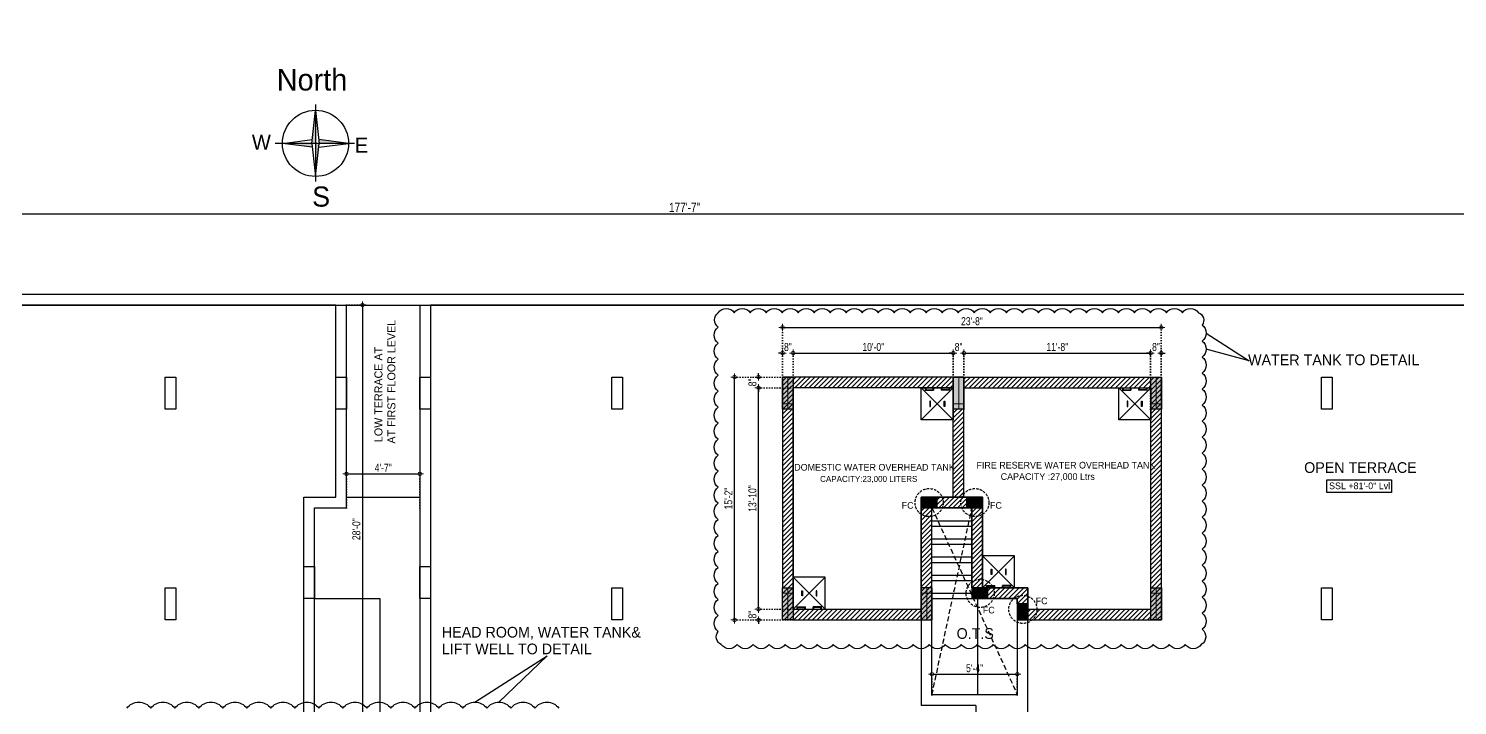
# Model space of a CAD drawing. Header units: inches. Extents: x 13 to 21264, y -72369 to -55.
# Drawn here: x 5508 to 6580, y -71646 to -71139 of the extents above; entities that cross this region are included whole.
import ezdxf

# ---------------------------------------------------------------- set-up
doc = ezdxf.new("R2010")
doc.units = ezdxf.units.IN
doc.header["$LTSCALE"] = 15
doc.header["$MEASUREMENT"] = 0
doc.header["$PDMODE"] = 34
doc.linetypes.add('DOT2', pattern=[0.125, 0, -0.125])
doc.linetypes.add('HIDDEN', pattern=[0.375, 0.25, -0.125])
doc.layers.get('0').update_dxf_attribs({"linetype": 'CONTINUOUS', "lineweight": 13})
doc.layers.get('DEFPOINTS').update_dxf_attribs({"linetype": 'CONTINUOUS', "lineweight": 13})
for name, color, linetype in [('2', 36, 'CONTINUOUS'), ('JAGAN', 81, 'CONTINUOUS'), ('TITLE', 30, 'CONTINUOUS')]:
    doc.layers.add(name, color=color, linetype=linetype)
doc.layers.add('AR-COL-TYP', color=2, linetype='CONTINUOUS', lineweight=13)
doc.layers.add('INNER DIM', color=30, linetype='CONTINUOUS', lineweight=13)
doc.layers.add('FC COLUMN', color=7, linetype='CONTINUOUS', true_color=0xeb0000)
doc.styles.add('rob', font='')
doc.styles.add('ROMANTICITALIC', font='romi____.pfb')
doc.styles.add('RS', font='', dxfattribs={"width": 0.8})
doc.styles.get('rob').set_extended_font_data('Century Gothic')
doc.styles.get('RS').set_extended_font_data('Century Gothic')
doc.dimstyles.new('SECTION DIM', dxfattribs={"dimscale": 0.6, "dimtxt": 9, "dimasz": 2, "dimexe": 0, "dimexo": 0, "dimgap": 1, "dimtad": 1, "dimzin": 3, "dimdsep": 46, "dimlunit": 4, "dimtxsty": 'RS', "dimblk1": 'CUT', "dimblk2": 'CUT', "dimsah": 1, "dimcen": 0, "dimclrd": 251, "dimclre": 21, "dimclrt": 4, "dimadec": 0, "dimazin": 0, "dimtfac": 1, "dimtix": 1, "dimtofl": 0, "dimtmove": 2, "dimatfit": 3, "dimfxl": 0, "dimtolj": 1, "dimtzin": 3, "dimarcsym": 0})
pattern_1 = [(45, (-16535.9974, -67082.0364), (-1.76776695, 1.76776695), [])]

# ---------------------------------------------------------------- blocks, each defined once
blk = doc.blocks.new('CUT')
at = {"layer": 'INNER DIM', "color": 8}
blk.add_line((-1.8, 0), (1.8, 0), dxfattribs=at)
at = {"layer": 'INNER DIM', "color": 9}
blk.add_line((0, 1.8), (0, -1.8), dxfattribs=at)
blk.add_circle((0, 0), 0.9, dxfattribs=at)
blk = doc.blocks.new('*D1205')
at = {"color": 21, "linetype": 'DOT2', "lineweight": -2, "transparency": 16777216}
for p, q in [((5746.6, -71345.6), (5758.6, -71345.6)), ((5746.6, -71681.6), (5758.6, -71681.6))]:
    blk.add_line(p, q, dxfattribs=at)
at = {"color": 0, "lineweight": -2, "transparency": 16777216}
blk.add_line((5758.6, -71347.1), (5758.6, -71680.1), dxfattribs=at)
at = {"layer": 'DEFPOINTS', "color": 0, "transparency": 16777216}
for p in [(5746.6, -71345.6, 0), (5746.6, -71681.6, 0), (5758.6, -71681.6)]:
    blk.add_point(p, dxfattribs=at)
at = {"color": 0, "lineweight": -2, "transparency": 16777216, "xscale": 1.5, "yscale": 1.5, "zscale": 1.5}
for p, rotation in [((5758.6, -71345.6), 90), ((5758.6, -71681.6), 270)]:
    blk.add_blockref('CUT', p, dxfattribs=dict(at, rotation=rotation))
at = {"color": 0, "lineweight": -2, "transparency": 16777216, "insert": (5754, -71513.6), "char_height": 6, "attachment_point": 5, "rotation": 90, "style": 'RS'}
blk.add_mtext('\\A1;28\'-0"', dxfattribs=at)
blk = doc.blocks.new('*D1239')
at = {"color": 21, "linetype": 'DOT2', "lineweight": -2, "transparency": 16777216}
for p, q in [((6185.6, -71637.6), (6185.6, -71622.3)), ((6249.6, -71637.6), (6249.6, -71622.3))]:
    blk.add_line(p, q, dxfattribs=at)
at = {"color": 0, "lineweight": -2, "transparency": 16777216}
blk.add_line((6187.1, -71622.3), (6248.1, -71622.3), dxfattribs=at)
at = {"layer": 'DEFPOINTS', "color": 0, "transparency": 16777216}
for p in [(6249.6, -71622.3), (6185.6, -71637.6, 0), (6249.6, -71637.6, 0)]:
    blk.add_point(p, dxfattribs=at)
at = {"color": 0, "lineweight": -2, "transparency": 16777216, "xscale": 1.5, "yscale": 1.5, "zscale": 1.5, "rotation": 180}
blk.add_blockref('CUT', (6185.6, -71622.3), dxfattribs=at)
at = {"color": 0, "lineweight": -2, "transparency": 16777216, "xscale": 1.5, "yscale": 1.5, "zscale": 1.5}
blk.add_blockref('CUT', (6249.6, -71622.3), dxfattribs=at)
at = {"color": 0, "lineweight": -2, "transparency": 16777216, "insert": (6217.6, -71617.8), "char_height": 6, "attachment_point": 5, "style": 'RS'}
blk.add_mtext('\\A1;5\'-4"', dxfattribs=at)
blk = doc.blocks.new('*D1256')
at = {"color": 21, "linetype": 'DOT2', "lineweight": -2, "transparency": 16777216}
for p, q in [((5746.6, -71497.6), (5746.6, -71472.2)), ((5801.6, -71497.6), (5801.6, -71472.2))]:
    blk.add_line(p, q, dxfattribs=at)
at = {"color": 0, "lineweight": -2, "transparency": 16777216}
blk.add_line((5748.1, -71472.2), (5800.1, -71472.2), dxfattribs=at)
at = {"layer": 'DEFPOINTS', "color": 0, "transparency": 16777216}
for p in [(5801.6, -71472.2), (5746.6, -71497.6, 0), (5801.6, -71497.6, 0)]:
    blk.add_point(p, dxfattribs=at)
at = {"color": 0, "lineweight": -2, "transparency": 16777216, "xscale": 1.5, "yscale": 1.5, "zscale": 1.5, "rotation": 180}
blk.add_blockref('CUT', (5746.6, -71472.2), dxfattribs=at)
at = {"color": 0, "lineweight": -2, "transparency": 16777216, "xscale": 1.5, "yscale": 1.5, "zscale": 1.5}
blk.add_blockref('CUT', (5801.6, -71472.2), dxfattribs=at)
at = {"color": 0, "lineweight": -2, "transparency": 16777216, "insert": (5774.1, -71467.6), "char_height": 6, "attachment_point": 5, "style": 'RS'}
blk.add_mtext('\\A1;4\'-7"', dxfattribs=at)
blk = doc.blocks.new('*D1258')
at = {"color": 8, "linetype": 'DOT2', "lineweight": -2, "transparency": 16777216}
for p, q in [((4934.6, -71345.6), (4934.6, -71277.6)), ((7065.6, -71337.6), (7065.6, -71277.6))]:
    blk.add_line(p, q, dxfattribs=at)
at = {"color": 0, "lineweight": -2, "transparency": 16777216}
blk.add_line((7064.1, -71277.6), (4936.1, -71277.6), dxfattribs=at)
at = {"layer": 'DEFPOINTS', "color": 0, "transparency": 16777216}
for p in [(4934.6, -71277.6), (4934.6, -71345.6, 0), (7065.6, -71337.6, 0)]:
    blk.add_point(p, dxfattribs=at)
at = {"color": 0, "lineweight": -2, "transparency": 16777216, "xscale": 1.5, "yscale": 1.5, "zscale": 1.5, "rotation": 180}
blk.add_blockref('CUT', (4934.6, -71277.6), dxfattribs=at)
at = {"color": 0, "lineweight": -2, "transparency": 16777216, "xscale": 1.5, "yscale": 1.5, "zscale": 1.5}
blk.add_blockref('CUT', (7065.6, -71277.6), dxfattribs=at)
at = {"color": 0, "lineweight": -2, "transparency": 16777216, "insert": (6000.1, -71272.5), "char_height": 7, "attachment_point": 5, "style": 'RS'}
blk.add_mtext('\\A1;177\'-7"', dxfattribs=at)
blk = doc.blocks.new('ty col')
at = {"layer": 'AR-COL-TYP'}
h = blk.add_hatch(color=250, dxfattribs=at)
h.dxf.hatch_style = 1
h.paths.add_polyline_path([(-4, -20), (4, -20), (4, 4), (-4, 4)])
at = {"layer": 'AR-COL-TYP', "color": 5}
for p, q in [((0, 4, 0), (0, -20, 0)), ((-4, -16, 0), (4, -16, 0))]:
    blk.add_line(p, q, dxfattribs=at)
at = {"layer": 'AR-COL-TYP', "elevation": 0}
blk.add_lwpolyline([(-4, -20), (4, -20), (4, 4), (-4, 4)], close=True, dxfattribs=at)
blk = doc.blocks.new('A$C0E667C13')
at = {"layer": 'FC COLUMN'}
h = blk.add_hatch(color=256, dxfattribs=at)
h.dxf.hatch_style = 1
h.paths.add_polyline_path([(0, 0), (8, 0), (8, 12), (0, 12)])
at = {"layer": 'FC COLUMN', "color": 8, "elevation": 0}
blk.add_lwpolyline([(0, 0), (8, 0), (8, 12), (0, 12)], close=True, dxfattribs=at)
blk = doc.blocks.new('A$C4099118D')
at = {"color": 8}
for points in [[(600, 600), (0, 0)], [(600, 0), (0, 600)]]:
    blk.add_lwpolyline(points, dxfattribs=at)
at = {"layer": '2'}
blk.add_lwpolyline([(0, 600), (600, 600), (600, 0), (0, 0), (0, 600)], dxfattribs=at)
at = {"layer": 'JAGAN', "color": 8}
for p, q in [((73, 600), (73, 555)), ((82, 600), (82, 564)), ((218, 600), (218, 564)), ((227, 600), (227, 555)), ((373, 600), (373, 555)), ((382, 600), (382, 564)), ((518, 600), (518, 564)), ((527, 600), (527, 555))]:
    blk.add_line(p, q, dxfattribs=at)
at = {"layer": 'JAGAN', "color": 8, "ltscale": 900}
for p, q in [((73, 555), (227, 555)), ((82, 564), (218, 564)), ((527, 555), (373, 555)), ((518, 564), (382, 564))]:
    blk.add_line(p, q, dxfattribs=at)
at = {"layer": 'JAGAN', "color": 8}
for points in [[(171, 251), (171, 349), (159, 349), (159, 251)], [(429, 251), (429, 349), (441, 349), (441, 251)]]:
    blk.add_lwpolyline(points, close=True, dxfattribs=at)
blk = doc.blocks.new('*D1364')
at = {"color": 21, "linetype": 'DOT2', "lineweight": -2, "transparency": 16777216}
for p, q in [((6073.6, -71407.6), (6055.6, -71407.6)), ((6073.6, -71573.6), (6055.6, -71573.6))]:
    blk.add_line(p, q, dxfattribs=at)
at = {"color": 251, "lineweight": -2, "transparency": 16777216}
blk.add_line((6055.6, -71572.1), (6055.6, -71409.1), dxfattribs=at)
at = {"layer": 'DEFPOINTS', "color": 0, "transparency": 16777216}
for p in [(6055.6, -71407.6), (6073.6, -71407.6, 0), (6073.6, -71573.6, 0)]:
    blk.add_point(p, dxfattribs=at)
at = {"color": 251, "lineweight": -2, "transparency": 16777216, "xscale": 1.5, "yscale": 1.5, "zscale": 1.5}
for p, rotation in [((6055.6, -71407.6), 90), ((6055.6, -71573.6), 270)]:
    blk.add_blockref('CUT', p, dxfattribs=dict(at, rotation=rotation))
at = {"color": 0, "lineweight": -2, "transparency": 16777216, "insert": (6051, -71490.6), "char_height": 6, "attachment_point": 5, "rotation": 90, "style": 'RS'}
blk.add_mtext('\\A1;13\'-10"', dxfattribs=at)
blk = doc.blocks.new('*D1365')
at = {"color": 251, "lineweight": -2, "transparency": 16777216}
for p, q in [((6072.1, -71381.6), (6070.6, -71381.6)), ((6083.1, -71381.6), (6084.6, -71381.6))]:
    blk.add_line(p, q, dxfattribs=at)
at = {"color": 21, "linetype": 'DOT2', "lineweight": -2, "transparency": 16777216}
for p, q in [((6073.6, -71415.6), (6073.6, -71381.6)), ((6081.6, -71415.6), (6081.6, -71381.6))]:
    blk.add_line(p, q, dxfattribs=at)
at = {"layer": 'DEFPOINTS', "color": 0, "transparency": 16777216}
for p in [(6081.6, -71381.6), (6073.6, -71415.6, 0), (6081.6, -71415.6, 0)]:
    blk.add_point(p, dxfattribs=at)
at = {"color": 251, "lineweight": -2, "transparency": 16777216, "xscale": 1.5, "yscale": 1.5, "zscale": 1.5}
blk.add_blockref('CUT', (6073.6, -71381.6), dxfattribs=at)
at = {"color": 251, "lineweight": -2, "transparency": 16777216, "xscale": 1.5, "yscale": 1.5, "zscale": 1.5, "rotation": 180}
blk.add_blockref('CUT', (6081.6, -71381.6), dxfattribs=at)
at = {"color": 0, "lineweight": -2, "transparency": 16777216, "insert": (6077.6, -71377.1), "char_height": 6, "attachment_point": 5, "style": 'RS'}
blk.add_mtext('\\A1;8"', dxfattribs=at)
blk = doc.blocks.new('*D1366')
at = {"color": 21, "linetype": 'DOT2', "lineweight": -2, "transparency": 16777216}
for p, q in [((6081.6, -71415.6), (6081.6, -71381.6)), ((6201.6, -71423.6), (6201.6, -71381.6))]:
    blk.add_line(p, q, dxfattribs=at)
at = {"color": 0, "lineweight": -2, "transparency": 16777216}
blk.add_line((6083.1, -71381.6), (6200.1, -71381.6), dxfattribs=at)
at = {"layer": 'DEFPOINTS', "color": 0, "transparency": 16777216}
for p in [(6201.6, -71381.6), (6081.6, -71415.6, 0), (6201.6, -71423.6, 0)]:
    blk.add_point(p, dxfattribs=at)
at = {"color": 0, "lineweight": -2, "transparency": 16777216, "xscale": 1.5, "yscale": 1.5, "zscale": 1.5, "rotation": 180}
blk.add_blockref('CUT', (6081.6, -71381.6), dxfattribs=at)
at = {"color": 0, "lineweight": -2, "transparency": 16777216, "xscale": 1.5, "yscale": 1.5, "zscale": 1.5}
blk.add_blockref('CUT', (6201.6, -71381.6), dxfattribs=at)
at = {"color": 0, "lineweight": -2, "transparency": 16777216, "insert": (6141.6, -71377.1), "char_height": 6, "attachment_point": 5, "style": 'RS'}
blk.add_mtext('\\A1;10\'-0"', dxfattribs=at)
blk = doc.blocks.new('*D1367')
at = {"color": 21, "linetype": 'DOT2', "lineweight": -2, "transparency": 16777216}
for p, q in [((6209.6, -71423.6), (6209.6, -71381.6)), ((6349.6, -71423.6), (6349.6, -71381.6))]:
    blk.add_line(p, q, dxfattribs=at)
at = {"color": 0, "lineweight": -2, "transparency": 16777216}
blk.add_line((6211.1, -71381.6), (6348.1, -71381.6), dxfattribs=at)
at = {"layer": 'DEFPOINTS', "color": 0, "transparency": 16777216}
for p in [(6349.6, -71381.6), (6209.6, -71423.6, 0), (6349.6, -71423.6, 0)]:
    blk.add_point(p, dxfattribs=at)
at = {"color": 0, "lineweight": -2, "transparency": 16777216, "xscale": 1.5, "yscale": 1.5, "zscale": 1.5, "rotation": 180}
blk.add_blockref('CUT', (6209.6, -71381.6), dxfattribs=at)
at = {"color": 0, "lineweight": -2, "transparency": 16777216, "xscale": 1.5, "yscale": 1.5, "zscale": 1.5}
blk.add_blockref('CUT', (6349.6, -71381.6), dxfattribs=at)
at = {"color": 0, "lineweight": -2, "transparency": 16777216, "insert": (6279.6, -71377.1), "char_height": 6, "attachment_point": 5, "style": 'RS'}
blk.add_mtext('\\A1;11\'-8"', dxfattribs=at)
blk = doc.blocks.new('*D1368')
at = {"color": 21, "linetype": 'DOT2', "lineweight": -2, "transparency": 16777216}
for p, q in [((6073.6, -71415.6), (6073.6, -71362.4)), ((6357.6, -71415.6), (6357.6, -71362.4))]:
    blk.add_line(p, q, dxfattribs=at)
at = {"color": 0, "lineweight": -2, "transparency": 16777216}
blk.add_line((6075.1, -71362.4), (6356.1, -71362.4), dxfattribs=at)
at = {"layer": 'DEFPOINTS', "color": 0, "transparency": 16777216}
for p in [(6357.6, -71362.4), (6073.6, -71415.6, 0), (6357.6, -71415.6, 0)]:
    blk.add_point(p, dxfattribs=at)
at = {"color": 0, "lineweight": -2, "transparency": 16777216, "xscale": 1.5, "yscale": 1.5, "zscale": 1.5, "rotation": 180}
blk.add_blockref('CUT', (6073.6, -71362.4), dxfattribs=at)
at = {"color": 0, "lineweight": -2, "transparency": 16777216, "xscale": 1.5, "yscale": 1.5, "zscale": 1.5}
blk.add_blockref('CUT', (6357.6, -71362.4), dxfattribs=at)
at = {"color": 0, "lineweight": -2, "transparency": 16777216, "insert": (6215.6, -71357.8), "char_height": 6, "attachment_point": 5, "style": 'RS'}
blk.add_mtext('\\A1;23\'-8"', dxfattribs=at)
blk = doc.blocks.new('*D1215')
at = {"color": 251, "lineweight": -2, "transparency": 16777216}
for p, q in [((6200.1, -71381.6), (6198.6, -71381.6)), ((6211.1, -71381.6), (6212.6, -71381.6))]:
    blk.add_line(p, q, dxfattribs=at)
at = {"color": 21, "linetype": 'DOT2', "lineweight": -2, "transparency": 16777216}
for p, q in [((6201.6, -71399.6), (6201.6, -71381.6)), ((6209.6, -71399.6), (6209.6, -71381.6))]:
    blk.add_line(p, q, dxfattribs=at)
at = {"layer": 'DEFPOINTS', "color": 0, "transparency": 16777216}
for p in [(6209.6, -71381.6), (6201.6, -71399.6, 0), (6209.6, -71399.6, 0)]:
    blk.add_point(p, dxfattribs=at)
at = {"color": 251, "lineweight": -2, "transparency": 16777216, "xscale": 1.5, "yscale": 1.5, "zscale": 1.5}
for p, rotation in [((6201.6, -71381.6), 359.9841057118682), ((6209.6, -71381.6), 179.9841057118682)]:
    blk.add_blockref('CUT', p, dxfattribs=dict(at, rotation=rotation))
at = {"color": 0, "lineweight": -2, "transparency": 16777216, "insert": (6205.6, -71377.1), "char_height": 6, "attachment_point": 5, "rotation": 359.9841, "style": 'RS'}
blk.add_mtext('\\A1;8"', dxfattribs=at)
blk = doc.blocks.new('*D1216')
at = {"color": 251, "lineweight": -2, "transparency": 16777216}
for p, q in [((6348.1, -71381.6), (6346.6, -71381.6)), ((6359.1, -71381.6), (6360.6, -71381.6))]:
    blk.add_line(p, q, dxfattribs=at)
at = {"color": 21, "linetype": 'DOT2', "lineweight": -2, "transparency": 16777216}
for p, q in [((6349.6, -71399.6), (6349.6, -71381.6)), ((6357.6, -71399.6), (6357.6, -71381.6))]:
    blk.add_line(p, q, dxfattribs=at)
at = {"layer": 'DEFPOINTS', "color": 0, "transparency": 16777216}
for p in [(6357.6, -71381.6), (6349.6, -71399.6, 0), (6357.6, -71399.6, 0)]:
    blk.add_point(p, dxfattribs=at)
at = {"color": 251, "lineweight": -2, "transparency": 16777216, "xscale": 1.5, "yscale": 1.5, "zscale": 1.5}
for p, rotation in [((6349.6, -71381.6), 359.9841057118682), ((6357.6, -71381.6), 179.9841057118682)]:
    blk.add_blockref('CUT', p, dxfattribs=dict(at, rotation=rotation))
at = {"color": 0, "lineweight": -2, "transparency": 16777216, "insert": (6353.6, -71377.1), "char_height": 6, "attachment_point": 5, "rotation": 359.9841, "style": 'RS'}
blk.add_mtext('\\A1;8"', dxfattribs=at)
blk = doc.blocks.new('*D1217')
at = {"color": 251, "lineweight": -2, "transparency": 16777216}
for p, q in [((6055.6, -71398.1), (6055.6, -71396.6)), ((6055.6, -71409.1), (6055.6, -71410.6))]:
    blk.add_line(p, q, dxfattribs=at)
at = {"color": 21, "linetype": 'DOT2', "lineweight": -2, "transparency": 16777216}
for p, q in [((6081.6, -71399.6), (6055.6, -71399.6)), ((6081.6, -71407.6), (6055.6, -71407.6))]:
    blk.add_line(p, q, dxfattribs=at)
at = {"layer": 'DEFPOINTS', "color": 0, "transparency": 16777216}
for p in [(6055.6, -71399.6), (6081.6, -71399.6, 0), (6081.6, -71407.6, 0)]:
    blk.add_point(p, dxfattribs=at)
at = {"color": 251, "lineweight": -2, "transparency": 16777216, "xscale": 1.5, "yscale": 1.5, "zscale": 1.5}
for p, rotation in [((6055.6, -71399.6), 270), ((6055.6, -71407.6), 90)]:
    blk.add_blockref('CUT', p, dxfattribs=dict(at, rotation=rotation))
at = {"color": 0, "lineweight": -2, "transparency": 16777216, "insert": (6051, -71403.6), "char_height": 6, "attachment_point": 5, "rotation": 90, "style": 'RS'}
blk.add_mtext('\\A1;8"', dxfattribs=at)
blk = doc.blocks.new('*D1218')
at = {"color": 251, "lineweight": -2, "transparency": 16777216}
for p, q in [((6055.6, -71572.1), (6055.6, -71570.6)), ((6055.6, -71583.1), (6055.6, -71584.6))]:
    blk.add_line(p, q, dxfattribs=at)
at = {"color": 21, "linetype": 'DOT2', "lineweight": -2, "transparency": 16777216}
for p, q in [((6081.6, -71573.6), (6055.6, -71573.6)), ((6081.6, -71581.6), (6055.6, -71581.6))]:
    blk.add_line(p, q, dxfattribs=at)
at = {"layer": 'DEFPOINTS', "color": 0, "transparency": 16777216}
for p in [(6055.6, -71573.6), (6081.6, -71573.6, 0), (6081.6, -71581.6, 0)]:
    blk.add_point(p, dxfattribs=at)
at = {"color": 251, "lineweight": -2, "transparency": 16777216, "xscale": 1.5, "yscale": 1.5, "zscale": 1.5}
for p, rotation in [((6055.6, -71573.6), 270), ((6055.6, -71581.6), 90)]:
    blk.add_blockref('CUT', p, dxfattribs=dict(at, rotation=rotation))
at = {"color": 0, "lineweight": -2, "transparency": 16777216, "insert": (6051, -71577.6), "char_height": 6, "attachment_point": 5, "rotation": 90, "style": 'RS'}
blk.add_mtext('\\A1;8"', dxfattribs=at)
blk = doc.blocks.new('*D1219')
at = {"color": 21, "linetype": 'DOT2', "lineweight": -2, "transparency": 16777216}
for p, q in [((6055.6, -71399.6), (6037.6, -71399.6)), ((6055.6, -71581.6), (6037.6, -71581.6))]:
    blk.add_line(p, q, dxfattribs=at)
at = {"color": 251, "lineweight": -2, "transparency": 16777216}
blk.add_line((6037.6, -71580.1), (6037.6, -71401.1), dxfattribs=at)
at = {"layer": 'DEFPOINTS', "color": 0, "transparency": 16777216}
for p in [(6037.6, -71399.6), (6055.6, -71399.6, 0), (6055.6, -71581.6, 0)]:
    blk.add_point(p, dxfattribs=at)
at = {"color": 251, "lineweight": -2, "transparency": 16777216, "xscale": 1.5, "yscale": 1.5, "zscale": 1.5}
for p, rotation in [((6037.6, -71399.6), 90), ((6037.6, -71581.6), 270)]:
    blk.add_blockref('CUT', p, dxfattribs=dict(at, rotation=rotation))
at = {"color": 0, "lineweight": -2, "transparency": 16777216, "insert": (6033, -71490.6), "char_height": 6, "attachment_point": 5, "rotation": 90, "style": 'RS'}
blk.add_mtext('\\A1;15\'-2"', dxfattribs=at)
blk = doc.blocks.new('A$C58F178E6')
at = {"layer": 'TITLE'}
for p, q in [((13.2, 23.92), (15.54, 7.22)), ((13.38, 22.68), (15.2, 15.61)), ((13.56, 15.38), (13.38, 22.68)), ((22.86, 16.68), (5.64, 14.27)), ((7.19, 14.49), (13.54, 16.22)), ((21.57, 16.5), (14.99, 16.43)), ((15.22, 14.77), (21.57, 16.5)), ((13.78, 14.56), (7.19, 14.49)), ((13.56, 15.38), (15.39, 8.31)), ((15.39, 8.31), (15.2, 15.61))]:
    blk.add_line(p, q, dxfattribs=at)
blk.add_circle((14.38, 15.5), 7.26, dxfattribs=at)
for points in [[(13.56, 15.38), (13.38, 22.68), (14.38, 15.5)], [(15.2, 15.61), (14.99, 16.43), (21.57, 16.5)], [(13.78, 14.56), (7.19, 14.49), (13.56, 15.38)], [(15.39, 8.31), (14.38, 15.5), (15.2, 15.61)]]:
    blk.add_solid(points, dxfattribs=at)
at = {"layer": 'TITLE', "color": 1, "style": 'ROMANTICITALIC'}
blk.add_text('North', height=4.733, rotation=7.9564, dxfattribs=at).set_placement((4.35, 25.81))
at = {"layer": 'TITLE', "style": 'ROMANTICITALIC'}
for s, height, p in [('W', 3.31, (0.73, 12.19)), ('E', 3.31, (23.18, 14.65)), ('S', 4.42, (15.57, 1.66))]:
    blk.add_text(s, height=height, rotation=7.9564, dxfattribs=at).set_placement(p)

msp = doc.modelspace()

# ---------------------------------------------------------------- hatches: boundary and pattern name
at = {"lineweight": -2, "ltscale": 3}
h = msp.add_hatch(dxfattribs=at)
h.set_pattern_fill('ANSI31', color=0, scale=20)
h.set_pattern_definition(pattern_1)
edge = h.paths.add_edge_path(flags=16)
edge.add_line((6201.621, -71407.635), (6081.621, -71407.637))
edge.add_line((6081.621, -71407.637), (6081.621, -71573.637))
edge.add_line((6081.621, -71573.637), (6177.616, -71573.637))
edge.add_line((6177.616, -71573.637), (6177.617, -71489.637))
edge.add_line((6177.617, -71489.637), (6201.621, -71489.634))
edge.add_line((6201.621, -71489.634), (6201.621, -71407.635))
h.paths.add_polyline_path([(6209.616, -71399.636), (6209.616, -71423.633), (6201.621, -71423.633), (6201.621, -71399.636), (6073.618, -71399.634), (6073.618, -71581.64), (6185.619, -71581.64), (6185.62, -71497.639), (6209.624, -71497.636), (6209.619, -71399.636)])
h.paths.add_polyline_path([(6177.617, -71489.637), (6189.616, -71489.637), (6189.616, -71497.635), (6177.617, -71497.635)])
h = msp.add_hatch(dxfattribs=at)
h.set_pattern_fill('ANSI31', color=0, scale=20)
h.set_pattern_definition(pattern_1)
h.paths.add_polyline_path([(6349.616, -71573.631), (6257.617, -71573.631), (6257.617, -71557.635), (6223.616, -71557.627), (6223.618, -71489.635), (6209.619, -71489.634), (6209.619, -71407.64), (6349.613, -71407.64)], flags=16)
h.paths.add_polyline_path([(6223.618, -71489.635), (6223.618, -71497.635), (6211.618, -71497.635), (6211.618, -71489.635)])
h.paths.add_polyline_path([(6227.616, -71557.635), (6227.616, -71565.631), (6249.614, -71565.636), (6249.614, -71581.634), (6357.619, -71581.634), (6357.616, -71399.636), (6209.616, -71399.636), (6209.616, -71423.633), (6201.621, -71423.633), (6201.621, -71399.636), (6201.616, -71399.636), (6201.616, -71497.636), (6215.614, -71497.637), (6215.612, -71565.628), (6215.616, -71565.628), (6215.616, -71557.635)])

# ---------------------------------------------------------------- linework, layer by layer
at = {"color": 0, "lineweight": -2, "ltscale": 3}
for p, q in [((6073.623, -71399.636, -0.017), (6073.616, -71557.634, -0.009)), ((6209.619, -71399.636, -0.017), (6073.623, -71399.636, -0.017)), ((6081.621, -71573.637, -0.017), (6081.621, -71407.636, -0.017)), ((6209.619, -71489.635, -0.017), (6209.619, -71399.636, -0.017)), ((6223.616, -71489.634, -0.017), (6177.616, -71489.634, -0.017)), ((6177.616, -71489.634, -0.017), (6177.617, -71573.635, -0.017)), ((6223.616, -71565.637, -0.017), (6223.616, -71489.634, -0.017)), ((6185.746, -71507.237, -0.019), (6215.742, -71507.237, -0.019)), ((6185.746, -71511.237, -0.019), (6215.742, -71511.237, -0.019)), ((6185.746, -71520.837, -0.019), (6215.742, -71520.837, -0.019)), ((6185.746, -71524.837, -0.019), (6215.742, -71524.837, -0.019)), ((6185.746, -71534.437, -0.019), (6215.742, -71534.437, -0.019)), ((6185.746, -71538.437, -0.019), (6215.742, -71538.437, -0.019)), ((6185.746, -71548.037, -0.019), (6215.742, -71548.037, -0.019)), ((6185.746, -71552.037, -0.019), (6215.742, -71552.037, -0.019)), ((6185.745, -71561.638, -0.001), (6215.742, -71561.637, -0.019)), ((6185.746, -71565.64, -0.017), (6215.742, -71565.637, -0.019)), ((6081.621, -71581.635, -0.017), (6185.614, -71581.635, -0.017))]:
    msp.add_line(p, q, dxfattribs=at)
at = {"color": 0, "lineweight": -2}
msp.add_line((5771.62, -71565.636, -0.013), (5771.622, -71681.638, -0.013), dxfattribs=at)
at = {"color": 0, "lineweight": -2, "ltscale": 3}
for points in [[(4943.194, -72094.491), (4943.194, -71345.76), (7064.498, -71345.76), (7064.498, -71008.659), (6807.215, -71008.659), (6807.215, -70939.717), (6654.7, -70939.717), (6654.7, -70580.336), (7472.95, -70580.336), (7472.95, -70936.992), (7273.404, -70936.992), (7273.404, -71006.061), (7273.404, -71340.974), (7303.229, -71340.974), (7303.229, -71313.444), (7488.636, -71313.444), (7488.636, -72103.233), (4942.843, -72103.233), (4942.843, -72093.122), (4942.843, -72090.418), (4943.213, -72090.418)], [(6391.259, -71366.612), (6423.351, -71387.53), (6391.261, -71378.612)]]:
    msp.add_lwpolyline(points, dxfattribs=at)
for points, elevation in [([(7065.602, -71265.634), (7065.602, -71337.634), (6950.617, -71337.634), (4809.705, -71337.634)], -0.017), ([(7014.617, -71345.638), (6950.617, -71345.634), (5809.617, -71345.634), (5809.617, -71489.635), (5809.617, -71689.636), (5714.614, -71689.636), (5714.614, -71489.635), (5738.615, -71489.635), (5738.615, -71345.635), (4942.618, -71345.635), (4942.618, -71689.632), (4847.617, -71689.632), (4847.617, -71489.648), (4871.617, -71489.648), (4871.617, -71345.632), (4809.705, -71345.632)], -0.017), ([(5801.617, -71345.634), (5801.617, -71489.635), (5801.617, -71681.636), (5722.614, -71681.636), (5722.614, -71497.635), (5746.615, -71497.635), (5746.615, -71345.635), (5801.617, -71345.634)], -0.017), ([(6081.621, -71573.637), (6177.616, -71573.637), (6177.615, -71489.634), (6201.621, -71489.634), (6201.621, -71407.635), (6081.621, -71407.635), (6081.624, -71573.637)], -0.017), ([(6209.619, -71399.636), (6357.616, -71399.636)], -0.017), ([(6209.619, -71407.64), (6349.616, -71407.64)], -0.017), ([(6349.613, -71573.631), (6349.613, -71407.64)], -0.009), ([(6357.616, -71581.634), (6357.616, -71399.634)], -0.009), ([(6201.621, -71489.635), (6201.621, -71423.633)], -0.002), ([(6209.619, -71489.634), (6209.619, -71423.633)], 0.006), ([(6177.617, -71581.635), (6177.617, -71489.637), (6223.618, -71489.635), (6223.614, -71557.635), (6257.617, -71557.635), (6257.617, -71581.634)], -0.025), ([(6185.616, -71557.634), (6185.617, -71497.636)], -0.281), ([(6185.617, -71497.636), (6215.617, -71497.635), (6215.614, -71565.635), (6249.617, -71565.635), (6249.617, -71637.634), (6185.617, -71637.633), (6185.617, -71497.636)], -0.025), ([(6211.618, -71497.636), (6189.616, -71497.635)], -0.025), ([(6215.616, -71557.635), (6215.617, -71497.635)], -0.011), ([(6257.611, -71569.634), (6257.617, -71557.635), (6227.621, -71557.636)], -0.281), ([(6249.611, -71569.634), (6249.613, -71565.635), (6215.742, -71565.637)], -0.281), ([(6219.745, -71565.637), (6219.745, -71637.635)], -0.017), ([(6257.617, -71573.631), (6349.616, -71573.631)], -0.025), ([(6177.617, -71581.635), (6177.617, -71645.633)], -0.025), ([(6218.621, -71645.635), (6218.621, -71689.636), (6257.617, -71689.635), (6257.617, -71581.634)], -0.017), ([(6257.617, -71581.634), (6357.616, -71581.634)], -0.025), ([(5842.873, -71643.132), (5896.959, -71608.531), (5860.873, -71643.132)], -0.022), ([(6218.621, -71645.635), (6177.617, -71645.633)], -0.025), ([(6249.617, -71637.633), (6214.617, -71637.633), (6214.617, -71637.634)], -0.017)]:
    msp.add_lwpolyline(points, dxfattribs=dict(at, elevation=elevation))
msp.add_lwpolyline([(6025.376, -71351.37, -0.52056705), (6037.376, -71351.37, -0.52056705), (6049.376, -71351.37, -0.52056705), (6061.376, -71351.37, -0.52056705), (6073.376, -71351.37, -0.52056705), (6085.376, -71351.37, -0.52056705), (6097.376, -71351.37, -0.52056705), (6109.376, -71351.37, -0.52056705), (6121.376, -71351.37, -0.52056705), (6133.376, -71351.37, -0.52056705), (6145.376, -71351.37, -0.52056705), (6157.376, -71351.37, -0.52056705), (6169.376, -71351.37, -0.52056705), (6181.376, -71351.37, -0.52056705), (6193.376, -71351.37, -0.52056705), (6205.376, -71351.37, -0.52056705), (6217.376, -71351.37, -0.52056705), (6229.376, -71351.37, -0.52056705), (6241.376, -71351.37, -0.52056705), (6253.376, -71351.37, -0.52056705), (6265.376, -71351.37, -0.52056705), (6277.376, -71351.37, -0.52056705), (6289.376, -71351.37, -0.52056705), (6301.376, -71351.37, -0.52056705), (6313.376, -71351.37, -0.52056705), (6325.376, -71351.37, -0.52056705), (6337.376, -71351.37, -0.52056705), (6349.376, -71351.37, -0.52056705), (6361.376, -71351.37, -0.52056705), (6373.376, -71351.37, -0.52056705), (6385.376, -71351.37, -0.52056705), (6388.135, -71360.612, -0.52056705), (6388.137, -71372.612, -0.52056705), (6388.138, -71384.612, -0.52056705), (6388.139, -71396.612, -0.52056705), (6388.141, -71408.612, -0.52056705), (6388.142, -71420.612, -0.52056705), (6388.144, -71432.612, -0.52056705), (6388.145, -71444.612, -0.52056705), (6388.147, -71456.612, -0.52056705), (6388.148, -71468.612, -0.52056705), (6388.15, -71480.612, -0.52056705), (6388.151, -71492.612, -0.52056705), (6388.153, -71504.612, -0.52056705), (6388.154, -71516.612, -0.52056705), (6388.155, -71528.612, -0.52056705), (6388.157, -71540.612, -0.52056705), (6388.158, -71552.612, -0.52056705), (6388.16, -71564.612, -0.52056705), (6388.161, -71576.612, -0.52056705), (6388.163, -71588.612, -0.52056705), (6387.588, -71600.036, -0.52056705), (6375.588, -71600.036, -0.52056705), (6363.588, -71600.036, -0.52056705), (6351.588, -71600.036, -0.52056705), (6339.588, -71600.036, -0.52056705), (6327.588, -71600.036, -0.52056705), (6315.588, -71600.036, -0.52056705), (6303.588, -71600.036, -0.52056705), (6291.588, -71600.036, -0.52056705), (6279.588, -71600.036, -0.52056705), (6267.588, -71600.036, -0.52056705), (6255.588, -71600.036, -0.52056705), (6243.588, -71600.036, -0.52056705), (6231.588, -71600.036, -0.52056705), (6219.588, -71600.036, -0.52056705), (6207.588, -71600.036, -0.52056705), (6195.588, -71600.036, -0.52056705), (6183.588, -71600.036, -0.52056705), (6171.588, -71600.036, -0.52056705), (6159.588, -71600.036, -0.52056705), (6147.588, -71600.036, -0.52056705), (6135.588, -71600.036, -0.52056705), (6123.588, -71600.036, -0.52056705), (6111.588, -71600.036, -0.52056705), (6099.588, -71600.036, -0.52056705), (6087.588, -71600.036, -0.52056705), (6075.588, -71600.036, -0.52056705), (6063.588, -71600.036, -0.52056705), (6051.588, -71600.036, -0.52056705), (6039.588, -71600.036, -0.52056705), (6027.588, -71600.036, -0.52056705), (6025.405, -71590.218, -0.52056705), (6025.403, -71578.218, -0.52056705), (6025.402, -71566.218, -0.52056705), (6025.4, -71554.218, -0.52056705), (6025.399, -71542.218, -0.52056705), (6025.398, -71530.218, -0.52056705), (6025.396, -71518.218, -0.52056705), (6025.395, -71506.218, -0.52056705), (6025.393, -71494.218, -0.52056705), (6025.392, -71482.218, -0.52056705), (6025.39, -71470.218, -0.52056705), (6025.389, -71458.218, -0.52056705), (6025.387, -71446.218, -0.52056705), (6025.386, -71434.218, -0.52056705), (6025.384, -71422.218, -0.52056705), (6025.383, -71410.218, -0.52056705), (6025.381, -71398.218, -0.52056705), (6025.38, -71386.218, -0.52056705), (6025.379, -71374.218, -0.52056705), (6025.377, -71362.218, -0.52056705)], format="xyb", close=True, dxfattribs=at)
for points, elevation in [([(5610.622, -71399.634), (5618.622, -71399.634), (5618.622, -71423.634), (5610.622, -71423.634)], 0.022), ([(5738.615, -71399.635), (5746.615, -71399.635), (5746.615, -71423.635), (5738.615, -71423.635)], -0.017), ([(5801.617, -71399.634), (5809.617, -71399.634), (5809.617, -71423.634), (5801.617, -71423.634)], -0.017), ([(5945.616, -71399.634), (5953.616, -71399.634), (5953.616, -71423.634), (5945.616, -71423.634)], -0.009), ([(6073.616, -71399.634), (6081.616, -71399.634), (6081.616, -71423.634), (6073.616, -71423.634)], -0.001), ([(6201.616, -71399.634), (6209.616, -71399.634), (6209.616, -71423.634), (6201.616, -71423.634)], -0.009), ([(6349.616, -71399.634), (6357.616, -71399.634), (6357.616, -71423.634), (6349.616, -71423.634)], -0.009), ([(6477.616, -71399.634), (6485.616, -71399.634), (6485.616, -71423.634), (6477.616, -71423.634)], -0.009), ([(6477.616, -71399.634), (6485.616, -71399.634), (6485.616, -71423.634), (6477.616, -71423.634)], -0.009), ([(5714.614, -71541.634), (5722.614, -71541.634), (5722.614, -71565.634), (5714.614, -71565.634)], -0.013), ([(5801.616, -71541.634), (5809.616, -71541.634), (5809.616, -71565.634), (5801.616, -71565.634)], -0.009), ([(5610.622, -71557.634), (5618.622, -71557.634), (5618.622, -71581.634), (5610.622, -71581.634)], 0.022), ([(5945.616, -71557.634), (5953.616, -71557.634), (5953.616, -71581.634), (5945.616, -71581.634)], -0.009), ([(6073.616, -71557.634), (6081.616, -71557.634), (6081.616, -71581.634), (6073.616, -71581.634)], -0.009), ([(6177.616, -71581.634), (6185.616, -71581.634), (6185.616, -71557.634), (6177.616, -71557.634)], -0.277), ([(6349.616, -71557.634), (6357.616, -71557.634), (6357.616, -71581.634), (6349.616, -71581.634)], -0.009), ([(6477.616, -71557.634), (6485.616, -71557.634), (6485.616, -71581.634), (6477.616, -71581.634)], -0.009)]:
    msp.add_lwpolyline(points, close=True, dxfattribs=dict(at, elevation=elevation))
at = {"color": 0, "lineweight": -2}
for points, elevation in [([(6349.613, -71399.636), (6349.613, -71399.634)], -0.009), ([(5746.615, -71489.635), (5801.617, -71489.634)], -0.017), ([(5722.618, -71565.636), (5771.62, -71565.636)], -0.017)]:
    msp.add_lwpolyline(points, dxfattribs=dict(at, elevation=elevation))
at = {"color": 0, "lineweight": -2, "elevation": -0.022}
msp.add_lwpolyline([(6481.788, -71476.683), (6530.262, -71476.683), (6530.262, -71486.082), (6481.788, -71486.082)], close=True, dxfattribs=at)
at = {"color": 0, "linetype": 'HIDDEN', "lineweight": -2, "elevation": -0.025}
for points in [[(6185.617, -71637.633), (6215.617, -71497.635)], [(6185.617, -71497.636), (6249.617, -71637.634)]]:
    msp.add_lwpolyline(points, dxfattribs=at)
at = {"color": 0, "lineweight": -2, "ltscale": 3, "elevation": -0.022}
msp.add_lwpolyline([(5581.873, -71647.817, -0.52056705), (5599.873, -71647.817, -0.52056705), (5617.873, -71647.817, -0.52056705), (5635.873, -71647.817, -0.52056705), (5653.873, -71647.817, -0.52056705), (5671.873, -71647.817, -0.52056705), (5689.873, -71647.817, -0.52056705), (5707.873, -71647.817, -0.52056705), (5725.873, -71647.817, -0.52056705), (5743.873, -71647.817, -0.52056705), (5761.873, -71647.817, -0.52056705), (5779.873, -71647.817, -0.52056705), (5797.873, -71647.817, -0.52056705), (5815.873, -71647.817, -0.52056705), (5833.873, -71647.817, -0.52056705), (5851.873, -71647.817, -0.52056705), (5869.873, -71647.817, -0.52056705), (5887.873, -71647.817, -0.52056705), (5905.873, -71647.817, -0.52056705)], format="xyb", dxfattribs=at)
at = {"color": 0, "linetype": 'HIDDEN', "lineweight": -2, "ltscale": 0.5}
for centre in [(6183.472, -71493.69), (6217.789, -71493.69), (6221.788, -71561.69, 0.014), (6253.783, -71573.69, -0.256)]:
    msp.add_circle(centre, 10.54, dxfattribs=at)

# ---------------------------------------------------------------- block references
at = {"color": 0, "linetype": 'ByBlock', "lineweight": -2}
for name, p, xscale, yscale, zscale, rotation in [('A$C58F178E6', (5667.396, -71270.169, -0.043), 3.415103997756567, 3.415103997756567, 3.415103997756567, 352.0435770081206), ('A$C4099118D', (6223.616, -71533.627, -0.017), -0.0399999999990541, 0.0399999999990541, 0.0399999999999636, 180), ('A$C4099118D', (6081.624, -71549.637, -0.017), -0.0399999999990541, 0.0399999999990541, 0.0399999999999636, 180)]:
    msp.add_blockref(name, p, dxfattribs=dict(at, xscale=xscale, yscale=yscale, zscale=zscale, rotation=rotation))
for p in [(6077.639, -71403.629, -0.001), (6205.639, -71403.629, -0.009), (6353.639, -71403.629, -0.009)]:
    msp.add_blockref('ty col', p, dxfattribs=at)
at = {"color": 0, "linetype": 'ByBlock', "lineweight": -2, "xscale": 0.0399999999990541, "yscale": 0.0399999999990541, "zscale": 0.0399999999990541}
for p in [(6177.621, -71431.635, -0.017), (6325.613, -71431.64, -0.009)]:
    msp.add_blockref('A$C4099118D', p, dxfattribs=at)
at = {"color": 0, "linetype": 'ByBlock', "lineweight": -2}
for p, rotation in [((6189.616, -71497.635, -0.017), 90), ((6223.618, -71497.635, -0.025), 90), ((6227.616, -71565.635, -0.011), 90), ((6257.611, -71569.634, -0.281), 180)]:
    msp.add_blockref('A$C0E667C13', p, dxfattribs=dict(at, rotation=rotation))
at = {"color": 0, "linetype": 'ByBlock', "lineweight": -2, "xscale": -1, "rotation": 180}
for p in [(6077.639, -71577.639, -0.009), (6181.639, -71577.639, -0.281), (6353.639, -71577.639, -0.009)]:
    msp.add_blockref('ty col', p, dxfattribs=at)

# ---------------------------------------------------------------- texts
at = {"color": 0, "lineweight": -2, "style": 'rob'}
for s, height, rotation, p in [('AT FIRST FLOOR LEVEL', 6, 90, (5783.267, -71449.46, -0.009)), ('LOW TERRACE AT ', 6, 90, (5773.556, -71448.347, -0.009)), ('OPEN TERRACE', 8, 359.999901, (6464.696, -71471.422, -0.031)), ('O.T.S', 8, 359.999901, (6204.069, -71595.767, -0.034))]:
    msp.add_text(s, height=height, rotation=rotation, dxfattribs=at).set_placement(p)
at = {"color": 0, "lineweight": -2, "ltscale": 3, "style": 'rob'}
for s, p in [('WATER TANK TO DETAIL', (6422.671, -71390.707, -0.031)), ('HEAD ROOM, WATER TANK&', (5818.144, -71594.796, -0.031)), ('LIFT WELL TO DETAIL', (5818.144, -71607.302, -0.031))]:
    msp.add_text(s, height=8, rotation=359.999901, dxfattribs=at).set_placement(p)
at = {"color": 0, "lineweight": -2, "style": 'rob'}
for s, height, p in [('FIRE RESERVE WATER OVERHEAD TANK ', 5, (6219, -71468.136, 0)), ('DOMESTIC WATER OVERHEAD TANK ', 5, (6082.334, -71469.715, -5027975.223)), ('CAPACITY:23,000 LITERS', 4.5, (6101.74, -71478.188, 0)), ('CAPACITY :27,000 Ltrs', 5, (6237.137, -71476.677, -0.013)), ('SSL +81\'-0" Lvl. ', 5, (6483.379, -71483.623, -0.022))]:
    msp.add_text(s, height=height, dxfattribs=at).set_placement(p)
at = {"color": 0, "linetype": 'HIDDEN', "lineweight": -2, "ltscale": 0.5, "style": 'rob'}
for p in [(6162.91, -71498.261, -0.013), (6229.159, -71498.261, -0.013), (6263.395, -71569.821, -0.013), (6223.761, -71576.723, -0.013)]:
    msp.add_text('FC', height=5, dxfattribs=at).set_placement(p)

# ---------------------------------------------------------------- dimensions: what is measured, and where the dimension line sits
at = {"color": 0, "lineweight": -2}
for base, p1, p2, override, picture, middle in [((4934.617, -71277.631, -0.014), (7065.601, -71337.634, -0.009), (4934.617, -71345.631, -0.004), {"dimscale": 1, "dimtxt": 7, "dimasz": 1.5, "dimclrd": 0, "dimclre": 8, "dimclrt": 0, "dimfxl": 2}, '*D1258', (6000.109, -71272.464, -0.014)), ((5801.617, -71472.195, -0.009), (5746.614, -71497.635, -0.004), (5801.617, -71497.635, -0.004), {"dimscale": 1, "dimtxt": 6, "dimasz": 1.5, "dimclrd": 0, "dimclrt": 0, "dimfxl": 2}, '*D1256', (5774.115, -71467.624, -0.009)), ((6249.616, -71622.344, -0.011), (6185.617, -71637.631, -0.025), (6249.616, -71637.631, -0.014), {"dimscale": 1, "dimtxt": 6, "dimasz": 1.5, "dimclrd": 0, "dimclrt": 0, "dimfxl": 2}, '*D1239', (6217.616, -71617.773, -0.011))]:
    dim = msp.add_linear_dim(base=base, p1=p1, p2=p2, dimstyle='SECTION DIM', override=override, dxfattribs=at)
    dim.commit()
    dim.dimension.update_dxf_attribs({"geometry": picture, "text_midpoint": middle})
for base, p1, p2, angle, picture, middle in [((5758.614, -71681.636, -0.009), (5746.614, -71345.635, -0.004), (5746.614, -71681.636, -0.004), 90, '*D1205', (5754.043, -71513.636, -0.009)), ((6357.61606, -71362.3835, -0.01646), (6073.62109, -71415.63011, -0.00845), (6357.61606, -71415.63018, -0.00901), 180, '*D1368', (6215.61857, -71357.81207, -0.01646)), ((6201.6164, -71381.6287, -0.0165), (6081.6211, -71415.6301, -0.0081), (6201.6164, -71423.6342, -0.0114), 180, '*D1366', (6141.6187, -71377.0572, -0.0165)), ((6349.613, -71381.629, -0.016), (6209.619, -71423.628, 0.006), (6349.613, -71423.63, -0.009), 180, '*D1367', (6279.616, -71377.057, -0.016))]:
    dim = msp.add_linear_dim(base=base, p1=p1, p2=p2, angle=angle, dimstyle='SECTION DIM', override={"dimscale": 1, "dimtxt": 6, "dimasz": 1.5, "dimclrd": 0, "dimclrt": 0, "dimfxl": 2}, dxfattribs=at)
    dim.commit()
    dim.dimension.update_dxf_attribs({"geometry": picture, "text_midpoint": middle})
for p1, p2, distance, picture, middle in [((6073.621, -71415.63, -0.008), (6081.621, -71415.63, -0.008), 34.001, '*D1365', (6077.621, -71377.057, -0.016)), ((6201.616, -71399.634, -0.009), (6209.619, -71399.636, -0.017), 18.008, '*D1215', (6205.624, -71377.056)), ((6349.612, -71399.639, -0.009), (6357.614, -71399.641, -0.017), 18.008, '*D1216', (6353.619, -71377.06)), ((6055.62, -71581.634, -0.023), (6055.62, -71399.634, -0.014), 18.005, '*D1219', (6033.044, -71490.634, -0.022)), ((6081.621, -71407.636, -0.017), (6081.621, -71399.634, -0.001), 26.005, '*D1217', (6051.045, -71403.635)), ((6073.621, -71573.637, -0.017), (6073.621, -71407.636, -0.008), 18.005, '*D1364', (6051.045, -71490.636, -0.016)), ((6081.62, -71581.636, -0.016), (6081.62, -71573.635, -0.001), 26.005, '*D1218', (6051.044, -71577.635, 0))]:
    dim = msp.add_aligned_dim(p1=p1, p2=p2, distance=distance, dimstyle='SECTION DIM', override={"dimscale": 1, "dimtxt": 6, "dimasz": 1.5, "dimclrt": 0, "dimfxl": 2, "dimtfill": 0, "dimtfillclr": 7}, dxfattribs=at)
    dim.commit()
    dim.dimension.update_dxf_attribs({"geometry": picture, "text_midpoint": middle})

doc.saveas('drawing.dxf')
